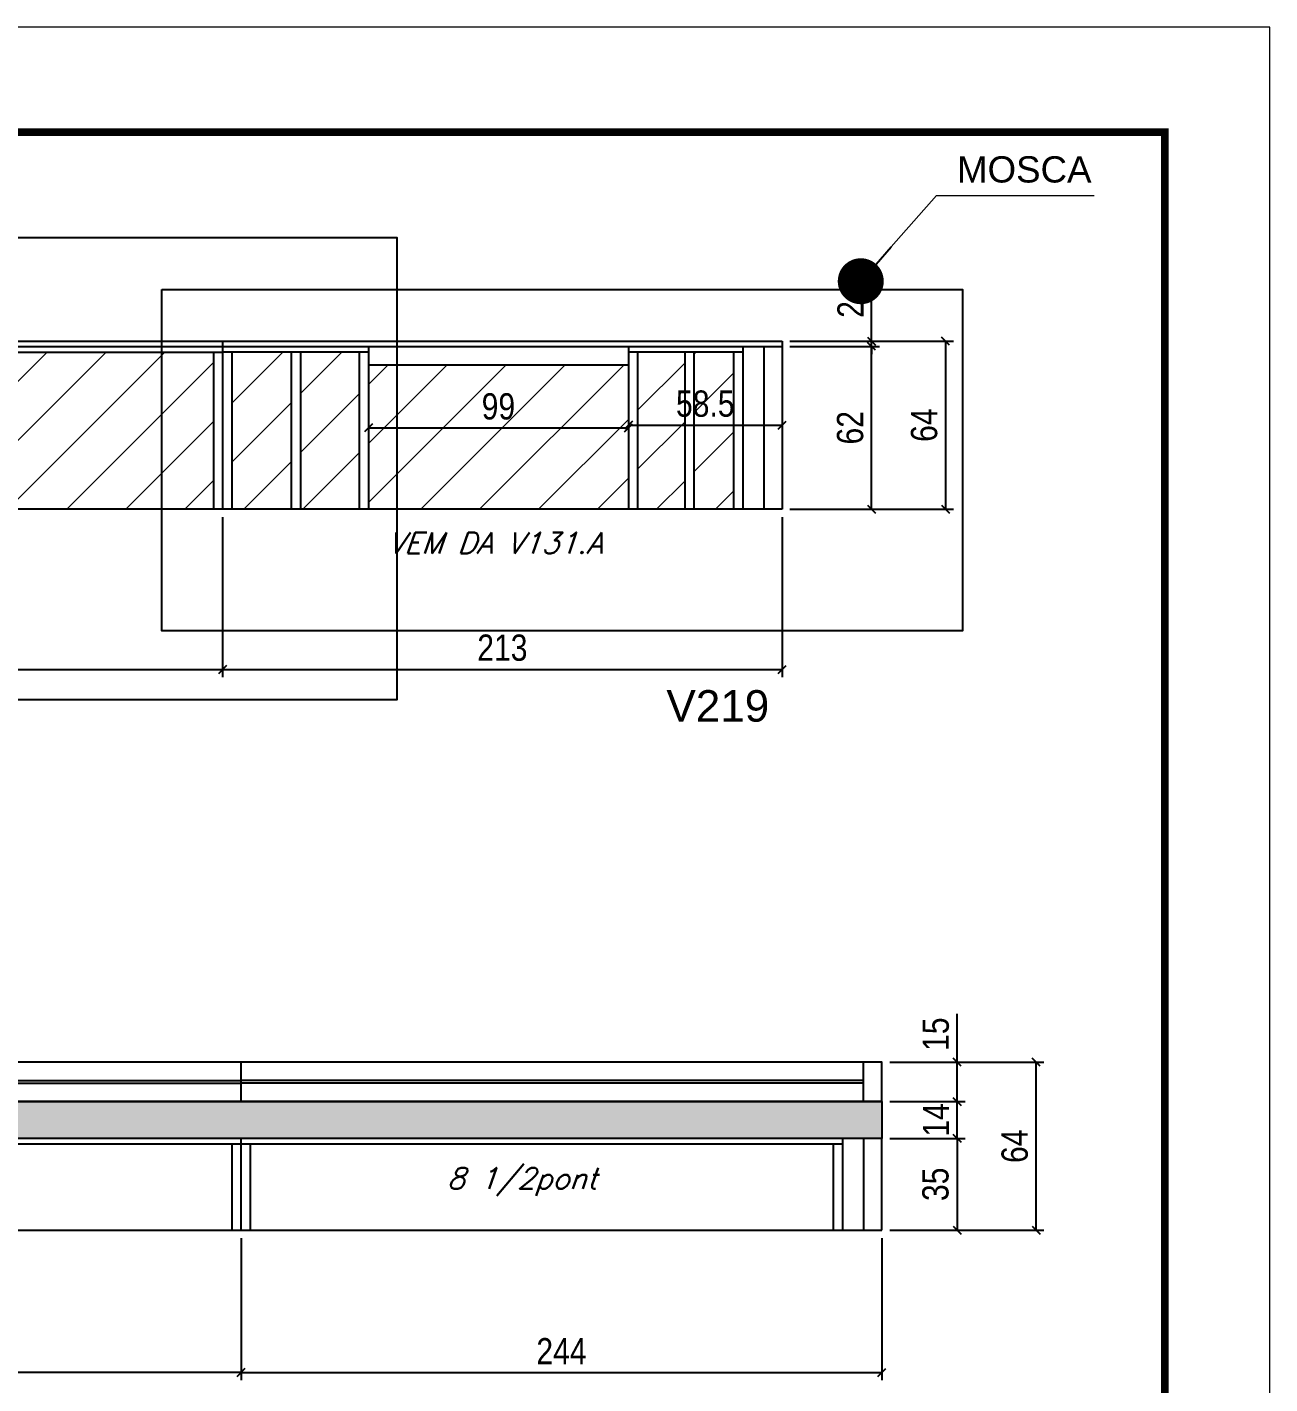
# Model space of a CAD drawing. Extents: x 2603 to 22413, y 1253 to 30260.
# Drawn here: x 5200 to 5673, y 20164 to 20681 of the extents above; entities that cross this region are included whole.
import ezdxf

# ---------------------------------------------------------------- set-up
doc = ezdxf.new("R2010")
doc.units = 0
doc.linetypes.add('DASHED', pattern=[0.75, 0.5, -0.25])
for name, color, linetype in [('5', 5, 'Continuous'), ('COTA', 241, 'Continuous'), ('Painéis', 200, 'Continuous'), ('SARR_2.2x7', 40, 'Continuous'), ('SARR_3.5x7', 81, 'Continuous'), ('texto', 7, 'Continuous')]:
    doc.layers.add(name, color=color, linetype=linetype)
for name, color, linetype, lineweight in [('CARIMBO', 255, 'Continuous', 9), ('Folhas', 255, 'Continuous', 9), ('Hachura', 251, 'Continuous', 9), ('SARRAFO DE PRESSAO', 251, 'DASHED', 9)]:
    doc.layers.add(name, color=color, linetype=linetype, lineweight=lineweight)
doc.styles.add('ARIAL', font='arial.ttf')
doc.styles.add('COTA TECNICA', font='techl___.ttf', dxfattribs={"height": 10})
doc.styles.add('COTA TECNICA-50', font='techl___.ttf', dxfattribs={"height": 9})
doc.styles.add('Romans', font='romans.shx')
doc.styles.get("Standard").update_dxf_attribs({"font": 'arial.ttf'})
doc.dimstyles.new('3x', dxfattribs={"dimtxt": 10, "dimasz": 5, "dimexe": 7, "dimexo": 5, "dimgap": 4, "dimtad": 1, "dimdec": 4, "dimlfac": 0.3333333333333333, "dimdsep": 46, "dimtxsty": 'Standard', "dimblk": 'DOT', "dimcen": 0.09, "dimclrd": 1, "dimclre": 1, "dimclrt": 2, "dimadec": 0, "dimazin": 2, "dimtfac": 1, "dimtdec": 4, "dimtmove": 0, "dimatfit": 3, "dimldrblk": 'DOT', "dimfxl": 1, "dimtolj": 1, "dimtzin": 0, "dimlwd": 9, "dimlwe": 9, "dimarcsym": 0})
doc.dimstyles.new('COTA PAINEL-50', dxfattribs={"dimtxt": 9, "dimasz": 3, "dimexe": 3, "dimexo": 3, "dimgap": 3, "dimtad": 1, "dimdec": 1, "dimzin": 12, "dimdsep": 46, "dimtxsty": 'COTA TECNICA-50', "dimblk1": 'OBLIQUE', "dimblk2": 'OBLIQUE', "dimsah": 1, "dimcen": 0.9, "dimclrd": 4, "dimclre": 4, "dimclrt": 240, "dimadec": 1, "dimazin": 3, "dimtfac": 1, "dimtdec": 1, "dimtmove": 0, "dimatfit": 3, "dimfxl": 1, "dimtolj": 1, "dimtzin": 12, "dimarcsym": 0})
doc.dimstyles.new('PAINEL', dxfattribs={"dimtxt": 10, "dimasz": 3, "dimexe": 3, "dimexo": 3, "dimgap": 3, "dimtad": 1, "dimdec": 1, "dimzin": 12, "dimdsep": 46, "dimtxsty": 'COTA TECNICA', "dimblk1": 'OBLIQUE', "dimblk2": 'OBLIQUE', "dimsah": 1, "dimcen": 0.9, "dimclrd": 4, "dimclre": 4, "dimclrt": 240, "dimadec": 1, "dimazin": 3, "dimtfac": 1, "dimtdec": 1, "dimtmove": 0, "dimatfit": 3, "dimfxl": 1, "dimtolj": 1, "dimtzin": 12, "dimarcsym": 0})

# ---------------------------------------------------------------- blocks, each defined once
blk = doc.blocks.new('9999999999')
at = {"layer": 'Folhas'}
blk.add_lwpolyline([(98138.97835781069, 34190.20511460536), (99623.97835781069, 34190.20511460536), (99623.97835781069, 35240.20511460536), (98138.97835781069, 35240.20511460536)], close=True, dxfattribs=at)
at = {"layer": 'Folhas', "color": 30, "const_width": 3}
blk.add_lwpolyline([(98213.97835781069, 34230.20511460536), (99583.97835781069, 34230.20511460536), (99583.97835781069, 35200.20511460536), (98213.97835781069, 35200.20511460536)], close=True, dxfattribs=at)
blk = doc.blocks.new('_Oblique')
at = {"color": 0, "linetype": 'ByBlock', "lineweight": -2}
blk.add_line((-0.5, -0.5), (0.5, 0.5), dxfattribs=at)
blk = doc.blocks.new('*D2341')
at = {"layer": 'COTA', "color": 4, "linetype": 'ByBlock', "lineweight": -2, "transparency": 16777216}
for p, q in [((5030.251621915608, 20493.98067445993), (5030.251621915608, 20432.94507527579)), ((5274.251621915608, 20493.98067445993), (5274.251621915608, 20432.94507527579)), ((5030.251621915608, 20435.94507527579), (5274.251621915608, 20435.94507527579))]:
    blk.add_line(p, q, dxfattribs=at)
at = {"layer": 'Defpoints', "color": 0, "linetype": 'ByBlock', "transparency": 16777216}
for p in [(5030.251621915608, 20496.98067445993), (5274.251621915608, 20496.98067445993), (5274.251621915608, 20435.94507527579)]:
    blk.add_point(p, dxfattribs=at)
at = {"layer": 'COTA', "color": 4, "linetype": 'ByBlock', "lineweight": -2, "transparency": 16777216, "xscale": 3, "yscale": 3, "zscale": 3, "rotation": 180}
blk.add_blockref('_Oblique', (5030.251621915608, 20435.94507527579), dxfattribs=at)
at = {"layer": 'COTA', "color": 4, "linetype": 'ByBlock', "lineweight": -2, "transparency": 16777216, "xscale": 3, "yscale": 3, "zscale": 3}
blk.add_blockref('_Oblique', (5274.251621915608, 20435.94507527579), dxfattribs=at)
at = {"layer": 'COTA', "color": 240, "linetype": 'ByBlock', "transparency": 16777216, "insert": (5152.251621915608, 20444.018174691), "char_height": 10, "attachment_point": 5, "style": 'COTA TECNICA'}
blk.add_mtext('\\A1;244', dxfattribs=at)
blk = doc.blocks.new('*D2343')
at = {"layer": 'COTA', "color": 4, "linetype": 'ByBlock', "lineweight": -2, "transparency": 16777216}
for p, q in [((5274.251621915608, 20493.98067445993), (5274.251621915608, 20432.9450752758)), ((5487.251621915608, 20493.98067445993), (5487.251621915608, 20432.9450752758)), ((5274.251621915608, 20435.9450752758), (5487.251621915608, 20435.9450752758))]:
    blk.add_line(p, q, dxfattribs=at)
at = {"layer": 'Defpoints', "color": 0, "linetype": 'ByBlock', "transparency": 16777216}
for p in [(5274.251621915608, 20496.98067445993), (5487.251621915608, 20496.98067445993), (5487.251621915608, 20435.9450752758)]:
    blk.add_point(p, dxfattribs=at)
at = {"layer": 'COTA', "color": 4, "linetype": 'ByBlock', "lineweight": -2, "transparency": 16777216, "xscale": 3, "yscale": 3, "zscale": 3, "rotation": 180}
blk.add_blockref('_Oblique', (5274.251621915608, 20435.9450752758), dxfattribs=at)
at = {"layer": 'COTA', "color": 4, "linetype": 'ByBlock', "lineweight": -2, "transparency": 16777216, "xscale": 3, "yscale": 3, "zscale": 3}
blk.add_blockref('_Oblique', (5487.251621915608, 20435.9450752758), dxfattribs=at)
at = {"layer": 'COTA', "color": 240, "linetype": 'ByBlock', "transparency": 16777216, "insert": (5380.751621915608, 20444.16437352141), "char_height": 10, "attachment_point": 5, "style": 'COTA TECNICA'}
blk.add_mtext('\\A1;213', dxfattribs=at)
blk = doc.blocks.new('*D2344')
at = {"layer": 'COTA', "color": 4, "linetype": 'ByBlock', "lineweight": -2, "transparency": 16777216}
for p, q in [((5490.25162191561, 20560.98067445992), (5552.47993559562, 20560.98067445992)), ((5549.47993559562, 20560.98067445992), (5549.47993559562, 20496.98067445993)), ((5490.25162191561, 20496.98067445993), (5552.47993559562, 20496.98067445993))]:
    blk.add_line(p, q, dxfattribs=at)
at = {"layer": 'Defpoints', "color": 0, "linetype": 'ByBlock', "transparency": 16777216}
for p in [(5487.25162191561, 20560.98067445992), (5487.25162191561, 20496.98067445993), (5549.47993559562, 20496.98067445993)]:
    blk.add_point(p, dxfattribs=at)
at = {"layer": 'COTA', "color": 4, "linetype": 'ByBlock', "lineweight": -2, "transparency": 16777216, "xscale": 3, "yscale": 3, "zscale": 3}
for p, rotation in [((5549.47993559562, 20560.98067445992), 90), ((5549.47993559562, 20496.98067445993), 270)]:
    blk.add_blockref('_Oblique', p, dxfattribs=dict(at, rotation=rotation))
at = {"layer": 'COTA', "color": 240, "linetype": 'ByBlock', "transparency": 16777216, "insert": (5541.377596414338, 20528.98067445992), "char_height": 10, "attachment_point": 5, "rotation": 90, "style": 'COTA TECNICA'}
blk.add_mtext('\\A1;64', dxfattribs=at)
blk = doc.blocks.new('*D2345')
at = {"layer": 'COTA', "color": 4, "linetype": 'ByBlock', "lineweight": -2, "transparency": 16777216}
blk.add_line((5329.751621915608, 20527.98067445992), (5428.751621915608, 20527.98067445992), dxfattribs=at)
at = {"layer": 'Defpoints', "color": 0, "linetype": 'ByBlock', "transparency": 16777216}
for p in [(5329.751621915608, 20527.98067445992), (5428.751621915608, 20527.98067445992), (5428.751621915608, 20527.98067445992)]:
    blk.add_point(p, dxfattribs=at)
at = {"layer": 'COTA', "color": 4, "linetype": 'ByBlock', "lineweight": -2, "transparency": 16777216, "xscale": 3, "yscale": 3, "zscale": 3, "rotation": 180}
blk.add_blockref('_Oblique', (5329.751621915608, 20527.98067445992), dxfattribs=at)
at = {"layer": 'COTA', "color": 4, "linetype": 'ByBlock', "lineweight": -2, "transparency": 16777216, "xscale": 3, "yscale": 3, "zscale": 3}
blk.add_blockref('_Oblique', (5428.751621915608, 20527.98067445992), dxfattribs=at)
at = {"layer": 'COTA', "color": 240, "linetype": 'ByBlock', "transparency": 16777216, "insert": (5379.251621915608, 20536.06839375816), "char_height": 10, "attachment_point": 5, "style": 'COTA TECNICA'}
blk.add_mtext('\\A1;99', dxfattribs=at)
blk = doc.blocks.new('*D2346')
at = {"layer": 'COTA', "color": 4, "linetype": 'ByBlock', "lineweight": -2, "transparency": 16777216}
blk.add_line((5428.751621915608, 20528.98067445992), (5487.251621915608, 20528.98067445992), dxfattribs=at)
at = {"layer": 'Defpoints', "color": 0, "linetype": 'ByBlock', "transparency": 16777216}
for p in [(5428.751621915608, 20528.98067445992), (5487.251621915608, 20528.98067445992), (5487.251621915608, 20528.98067445992)]:
    blk.add_point(p, dxfattribs=at)
at = {"layer": 'COTA', "color": 4, "linetype": 'ByBlock', "lineweight": -2, "transparency": 16777216, "xscale": 3, "yscale": 3, "zscale": 3, "rotation": 180}
blk.add_blockref('_Oblique', (5428.751621915608, 20528.98067445992), dxfattribs=at)
at = {"layer": 'COTA', "color": 4, "linetype": 'ByBlock', "lineweight": -2, "transparency": 16777216, "xscale": 3, "yscale": 3, "zscale": 3}
blk.add_blockref('_Oblique', (5487.251621915608, 20528.98067445992), dxfattribs=at)
at = {"layer": 'COTA', "color": 240, "linetype": 'ByBlock', "transparency": 16777216, "insert": (5458.001621915608, 20537.11225340729), "char_height": 10, "attachment_point": 5, "style": 'COTA TECNICA'}
blk.add_mtext('\\A1;58.5', dxfattribs=at)
blk = doc.blocks.new('*D419')
at = {"layer": 'COTA', "color": 4, "linetype": 'ByBlock', "lineweight": -2, "transparency": 16777216}
for p, q in [((5037.251621915608, 20219.33005601543), (5037.251621915608, 20165.18551910292)), ((5281.251621915608, 20219.33005601543), (5281.251621915608, 20165.18551910292)), ((5281.251621915608, 20168.18551910292), (5037.251621915608, 20168.18551910292))]:
    blk.add_line(p, q, dxfattribs=at)
at = {"layer": 'Defpoints', "color": 0, "linetype": 'ByBlock', "transparency": 16777216}
for p in [(5037.251621915608, 20222.33005601543), (5281.251621915608, 20222.33005601543), (5037.251621915608, 20168.18551910292)]:
    blk.add_point(p, dxfattribs=at)
at = {"layer": 'COTA', "color": 4, "linetype": 'ByBlock', "lineweight": -2, "transparency": 16777216, "xscale": 3, "yscale": 3, "zscale": 3, "rotation": 180}
blk.add_blockref('_Oblique', (5037.251621915608, 20168.18551910292), dxfattribs=at)
at = {"layer": 'COTA', "color": 4, "linetype": 'ByBlock', "lineweight": -2, "transparency": 16777216, "xscale": 3, "yscale": 3, "zscale": 3}
blk.add_blockref('_Oblique', (5281.251621915608, 20168.18551910292), dxfattribs=at)
at = {"layer": 'COTA', "color": 240, "linetype": 'ByBlock', "transparency": 16777216, "insert": (5159.251621915608, 20175.7513085766), "char_height": 9, "attachment_point": 5, "style": 'COTA TECNICA-50'}
blk.add_mtext('\\A1;244', dxfattribs=at)
blk = doc.blocks.new('*D2350')
at = {"layer": 'COTA', "color": 4, "linetype": 'ByBlock', "lineweight": -2, "transparency": 16777216}
for p, q in [((5281.251621915608, 20219.33005601543), (5281.251621915608, 20165.18551910292)), ((5525.251621915608, 20219.33005601543), (5525.251621915608, 20165.18551910292)), ((5281.251621915608, 20168.18551910292), (5525.251621915608, 20168.18551910292))]:
    blk.add_line(p, q, dxfattribs=at)
at = {"layer": 'Defpoints', "color": 0, "linetype": 'ByBlock', "transparency": 16777216}
for p in [(5281.251621915608, 20222.33005601543), (5525.251621915608, 20222.33005601543), (5525.251621915608, 20168.18551910292)]:
    blk.add_point(p, dxfattribs=at)
at = {"layer": 'COTA', "color": 4, "linetype": 'ByBlock', "lineweight": -2, "transparency": 16777216, "xscale": 3, "yscale": 3, "zscale": 3, "rotation": 180}
blk.add_blockref('_Oblique', (5281.251621915608, 20168.18551910292), dxfattribs=at)
at = {"layer": 'COTA', "color": 4, "linetype": 'ByBlock', "lineweight": -2, "transparency": 16777216, "xscale": 3, "yscale": 3, "zscale": 3}
blk.add_blockref('_Oblique', (5525.251621915608, 20168.18551910292), dxfattribs=at)
at = {"layer": 'COTA', "color": 240, "linetype": 'ByBlock', "transparency": 16777216, "insert": (5403.251621915608, 20176.25861851812), "char_height": 10, "attachment_point": 5, "style": 'COTA TECNICA'}
blk.add_mtext('\\A1;244', dxfattribs=at)
blk = doc.blocks.new('*D2351')
at = {"layer": 'COTA', "color": 4, "linetype": 'ByBlock', "lineweight": -2, "transparency": 16777216}
for p, q in [((5528.25162191561, 20257.33005601543), (5556.91527608817, 20257.33005601543)), ((5553.91527608817, 20257.33005601543), (5553.91527608817, 20222.33005601544)), ((5528.25162191561, 20222.33005601544), (5556.91527608817, 20222.33005601544))]:
    blk.add_line(p, q, dxfattribs=at)
at = {"layer": 'Defpoints', "color": 0, "linetype": 'ByBlock', "transparency": 16777216}
for p in [(5525.25162191561, 20257.33005601543), (5525.25162191561, 20222.33005601544), (5553.91527608817, 20222.33005601544)]:
    blk.add_point(p, dxfattribs=at)
at = {"layer": 'COTA', "color": 4, "linetype": 'ByBlock', "lineweight": -2, "transparency": 16777216, "xscale": 3, "yscale": 3, "zscale": 3}
for p, rotation in [((5553.91527608817, 20257.33005601543), 90), ((5553.91527608817, 20222.33005601544), 270)]:
    blk.add_blockref('_Oblique', p, dxfattribs=dict(at, rotation=rotation))
at = {"layer": 'COTA', "color": 240, "linetype": 'ByBlock', "transparency": 16777216, "insert": (5545.69597784256, 20239.83005601543), "char_height": 10, "attachment_point": 5, "rotation": 90, "style": 'COTA TECNICA'}
blk.add_mtext('\\A1;35', dxfattribs=at)
blk = doc.blocks.new('*D2352')
at = {"layer": 'COTA', "color": 4, "linetype": 'ByBlock', "lineweight": -2, "transparency": 16777216}
for p, q in [((5528.25162191561, 20271.33005601543), (5556.915276087756, 20271.33005601543)), ((5553.915276087756, 20257.33005601543), (5553.915276087756, 20271.33005601543)), ((5528.25162191561, 20257.33005601543), (5556.915276087756, 20257.33005601543))]:
    blk.add_line(p, q, dxfattribs=at)
at = {"layer": 'Defpoints', "color": 0, "linetype": 'ByBlock', "transparency": 16777216}
for p in [(5525.25162191561, 20271.33005601543), (5553.915276087756, 20271.33005601543), (5525.25162191561, 20257.33005601543)]:
    blk.add_point(p, dxfattribs=at)
at = {"layer": 'COTA', "color": 4, "linetype": 'ByBlock', "lineweight": -2, "transparency": 16777216, "xscale": 3, "yscale": 3, "zscale": 3}
for p, rotation in [((5553.915276087756, 20271.33005601543), 90), ((5553.915276087756, 20257.33005601543), 270)]:
    blk.add_blockref('_Oblique', p, dxfattribs=dict(at, rotation=rotation))
at = {"layer": 'COTA', "color": 240, "linetype": 'ByBlock', "transparency": 16777216, "insert": (5545.842176672556, 20264.33005601543), "char_height": 10, "attachment_point": 5, "rotation": 90, "style": 'COTA TECNICA'}
blk.add_mtext('\\A1;14', dxfattribs=at)
blk = doc.blocks.new('*D2353')
at = {"layer": 'COTA', "color": 4, "linetype": 'ByBlock', "lineweight": -2, "transparency": 16777216}
for p, q in [((5528.25162191561, 20286.33005601543), (5586.965231745795, 20286.33005601543)), ((5583.965231745795, 20222.33005601544), (5583.965231745795, 20286.33005601543)), ((5528.25162191561, 20222.33005601544), (5586.965231745795, 20222.33005601544))]:
    blk.add_line(p, q, dxfattribs=at)
at = {"layer": 'Defpoints', "color": 0, "linetype": 'ByBlock', "transparency": 16777216}
for p in [(5525.25162191561, 20286.33005601543), (5583.965231745795, 20286.33005601543), (5525.25162191561, 20222.33005601544)]:
    blk.add_point(p, dxfattribs=at)
at = {"layer": 'COTA', "color": 4, "linetype": 'ByBlock', "lineweight": -2, "transparency": 16777216, "xscale": 3, "yscale": 3, "zscale": 3}
for p, rotation in [((5583.965231745795, 20286.33005601543), 90), ((5583.965231745795, 20222.33005601544), 270)]:
    blk.add_blockref('_Oblique', p, dxfattribs=dict(at, rotation=rotation))
at = {"layer": 'COTA', "color": 240, "linetype": 'ByBlock', "transparency": 16777216, "insert": (5575.862892564513, 20254.33005601543), "char_height": 10, "attachment_point": 5, "rotation": 90, "style": 'COTA TECNICA'}
blk.add_mtext('\\A1;64', dxfattribs=at)
blk = doc.blocks.new('*D2354')
at = {"layer": 'COTA', "color": 4, "linetype": 'ByBlock', "lineweight": -2, "transparency": 16777216}
for p, q in [((5553.915276088199, 20286.33005601543), (5553.915276088199, 20304.70140104467)), ((5528.25162191561, 20286.33005601543), (5556.915276088199, 20286.33005601543)), ((5553.915276088199, 20271.33005601543), (5553.915276088199, 20286.33005601543)), ((5528.25162191561, 20271.33005601543), (5556.915276088199, 20271.33005601543))]:
    blk.add_line(p, q, dxfattribs=at)
at = {"layer": 'Defpoints', "color": 0, "linetype": 'ByBlock', "transparency": 16777216}
for p in [(5525.25162191561, 20286.33005601543), (5553.915276088199, 20286.33005601543), (5525.25162191561, 20271.33005601543)]:
    blk.add_point(p, dxfattribs=at)
at = {"layer": 'COTA', "color": 4, "linetype": 'ByBlock', "lineweight": -2, "transparency": 16777216, "xscale": 3, "yscale": 3, "zscale": 3}
for p, rotation in [((5553.915276088199, 20286.33005601543), 90), ((5553.915276088199, 20271.33005601543), 270)]:
    blk.add_blockref('_Oblique', p, dxfattribs=dict(at, rotation=rotation))
at = {"layer": 'COTA', "color": 240, "linetype": 'ByBlock', "transparency": 16777216, "insert": (5545.805626965396, 20297.01572853005), "char_height": 10, "attachment_point": 5, "rotation": 90, "style": 'COTA TECNICA'}
blk.add_mtext('\\A1;15', dxfattribs=at)
blk = doc.blocks.new('*D1574')
at = {"layer": 'COTA', "color": 4, "linetype": 'ByBlock', "lineweight": -2, "transparency": 16777216}
for p, q in [((5490.25162191561, 20558.98067445992), (5524.300003596931, 20558.98067445992)), ((5521.300003596931, 20496.98067445993), (5521.300003596931, 20558.98067445992)), ((5490.25162191561, 20496.98067445993), (5524.300003596931, 20496.98067445993))]:
    blk.add_line(p, q, dxfattribs=at)
at = {"layer": 'Defpoints', "color": 0, "linetype": 'ByBlock', "transparency": 16777216}
for p in [(5487.25162191561, 20558.98067445992), (5521.300003596931, 20558.98067445992), (5487.25162191561, 20496.98067445993)]:
    blk.add_point(p, dxfattribs=at)
at = {"layer": 'COTA', "color": 4, "linetype": 'ByBlock', "lineweight": -2, "transparency": 16777216, "xscale": 3, "yscale": 3, "zscale": 3}
for p, rotation in [((5521.300003596931, 20558.98067445992), 90), ((5521.300003596931, 20496.98067445993), 270)]:
    blk.add_blockref('_Oblique', p, dxfattribs=dict(at, rotation=rotation))
at = {"layer": 'COTA', "color": 240, "linetype": 'ByBlock', "transparency": 16777216, "insert": (5513.197664415648, 20527.98067445992), "char_height": 10, "attachment_point": 5, "rotation": 90, "style": 'COTA TECNICA'}
blk.add_mtext('\\A1;62', dxfattribs=at)
blk = doc.blocks.new('*D1575')
at = {"layer": 'COTA', "color": 4, "linetype": 'ByBlock', "lineweight": -2, "transparency": 16777216}
for p, q in [((5521.300003597047, 20560.98067445992), (5521.300003597047, 20579.09178557103)), ((5490.25162191561, 20560.98067445992), (5524.300003597047, 20560.98067445992)), ((5490.25162191561, 20558.98067445992), (5524.300003597047, 20558.98067445992)), ((5521.300003597047, 20558.98067445992), (5521.300003597047, 20560.98067445992)), ((5521.300003597047, 20558.98067445992), (5521.300003597047, 20555.98067445992))]:
    blk.add_line(p, q, dxfattribs=at)
at = {"layer": 'Defpoints', "color": 0, "linetype": 'ByBlock', "transparency": 16777216}
for p in [(5487.25162191561, 20560.98067445992), (5487.25162191561, 20558.98067445992), (5521.300003597047, 20560.98067445992)]:
    blk.add_point(p, dxfattribs=at)
at = {"layer": 'COTA', "color": 4, "linetype": 'ByBlock', "lineweight": -2, "transparency": 16777216, "xscale": 3, "yscale": 3, "zscale": 3}
for p, rotation in [((5521.300003597047, 20560.98067445992), 270), ((5521.300003597047, 20558.98067445992), 90)]:
    blk.add_blockref('_Oblique', p, dxfattribs=dict(at, rotation=rotation))
at = {"layer": 'COTA', "color": 240, "linetype": 'ByBlock', "transparency": 16777216, "insert": (5513.300003597052, 20573.03623001547), "char_height": 10, "attachment_point": 5, "rotation": 90, "style": 'COTA TECNICA'}
blk.add_mtext('\\A1;2', dxfattribs=at)
blk = doc.blocks.new('_Dot')
at = {"color": 0, "linetype": 'ByBlock', "lineweight": -2}
blk.add_line((-0.5, 0), (-1, 0), dxfattribs=at)
at = {"color": 0, "linetype": 'ByBlock', "const_width": 0.5}
blk.add_lwpolyline([(-0.25, 0, 1), (0.25, 0, 1)], format="xyb", close=True, dxfattribs=at)

msp = doc.modelspace()

# ---------------------------------------------------------------- hatches: boundary and pattern name
at = {"layer": 'COTA', "linetype": 'ByBlock'}
h = msp.add_hatch(dxfattribs=at)
h.set_pattern_fill('AR-CONC', color=256, scale=0.03)
h.set_pattern_definition([(49.99999999999999, (-127888.3209506443, -12380.65158046416), (5.46554006988012, -0.4781725661670926), [0.5715, -6.2865]), (355, (-127888.3209506443, -12380.65158046416), (-1.05730264274908, 5.731705357171054), [0.4572, -5.0292175251]), (100.4514447, (-127887.8654904343, -12380.69142806916), (4.408237412710598, 5.253532557365853), [0.4857002639999999, -5.342707337999999]), (46.18420000000001, (-127888.3209506443, -12379.12758046416), (8.132371226763897, -1.261269837981814), [0.85725, -9.429749999999999]), (96.63555760999992, (-127887.6432536443, -12379.23268546416), (7.12212402154509, 7.422783737931645), [0.7285506942, -8.0140682448]), (351.1841511700001, (-127888.3209506443, -12379.12758046416), (7.12212402194931, 7.422783737565979), [0.6857990120999999, -7.5437919576]), (21, (-127887.5589506443, -12379.50858046416), (4.548431738073974, -3.067955945612628), [0.5715, -6.2865]), (326.0000000000001, (-127887.5589506443, -12379.50858046416), (1.854060850429412, 5.525638983669578), [0.4572, -5.029199999999999]), (71.45144499999999, (-127887.1799146663, -12379.76424346116), (6.402492578361485, 2.457683066577157), [0.485700264, -5.342698127999999]), (37.50000000000001, (-127888.3209506443, -12380.65158046416), (0.0926580975177545, 2.536651166194593), [0, -4.96824, 0, -5.1054, 0, -5.04825]), (7.499999999999999, (-127888.3209506443, -12380.65158046416), (2.004589875309172, 3.005417244543585), [0, -2.910839999999999, 0, -4.85394, 0, -1.92405]), (327.5, (-127890.0202106443, -12380.65158046416), (4.067717855006141, -0.1718623197802033), [0, -1.905, 0, -5.9436, 0, -7.886699999999999]), (317.5, (-127890.7822106443, -12380.65158046416), (4.443875441580541, 0.7627947309999908), [0, -2.4765, 0, -3.94716, 0, -5.6007])])
h.paths.add_polyline_path([(4727.751621915608, 20271.33005601542), (4727.751621915608, 20257.33005601542), (5525.251621915608, 20257.33005601542), (5525.251621915608, 20271.33005601542)])
at = {"layer": 'Hachura', "linetype": 'ByBlock'}
h = msp.add_hatch(dxfattribs=at)
h.set_pattern_fill('ANSI31', color=256, scale=5)
h.set_pattern_definition([(45, (-126418.0313902294, -5371.030508773589), (-11.22532015133644, 11.22532015133644), [])])
h.paths.add_polyline_path([(5270.751621915608, 20496.98067445993), (5270.751621915608, 20556.78067445991), (5033.751621915608, 20556.78067445991), (5033.751621915608, 20496.98067445992)])
h.paths.add_polyline_path([(5300.379221708308, 20556.78067445991), (5277.751621915608, 20556.78067445991), (5277.751621915608, 20496.98067445992), (5300.379221708337, 20496.98067445993)])
h.paths.add_polyline_path([(5326.251621915608, 20496.98067445993), (5326.251621915608, 20556.78067445991), (5303.879221708366, 20556.78067445991), (5303.879221708279, 20496.98067445993)])
h.paths.add_polyline_path([(5428.751621915637, 20496.98067445993), (5428.751621915608, 20551.98067445991), (5329.751621915608, 20551.98067445991), (5329.751621915608, 20496.98067445992)])
h.paths.add_polyline_path([(5450.177383358501, 20556.78067445991), (5432.251621915608, 20556.78067445991), (5432.251621915608, 20496.98067445993), (5450.17738335853, 20496.98067445993)])
h.paths.add_polyline_path([(5453.677383358472, 20496.98067445993), (5468.751621915608, 20496.98067445993), (5468.751621915608, 20556.78067445991), (5453.67738335853, 20556.78067445991)])

# ---------------------------------------------------------------- linework, layer by layer
at = {"layer": 'COTA', "linetype": 'ByBlock'}
for p, q in [((5329.751621915608, 20558.98067445991), (5329.751621915608, 20496.98067445993)), ((5428.751621915608, 20558.98067445991), (5428.751621915608, 20496.98067445993)), ((5525.251621915608, 20271.33005601542), (4727.751621915608, 20271.33005601542)), ((5525.251621915608, 20271.33005601542), (5525.251621915608, 20257.33005601542))]:
    msp.add_line(p, q, dxfattribs=at)
at = {"layer": 'COTA'}
for points in [[(4996.20897917691, 20600.44591395337), (5340.628944431941, 20600.44591395337), (5340.628944431941, 20424.4145980559), (4996.20897917691, 20424.4145980559)], [(5251.114204477686, 20580.67798998775), (5555.914729287011, 20580.67798998775), (5555.914729287011, 20450.67820259403), (5251.114204477686, 20450.67820259403)]]:
    msp.add_lwpolyline(points, close=True, dxfattribs=at)
at = {"layer": 'Painéis', "linetype": 'Continuous'}
for p, q in [((5030.251621915608, 20560.98067445991), (5487.251621915608, 20560.98067445991)), ((5030.251621915608, 20558.98067445991), (5487.251621915608, 20558.98067445991)), ((5274.251621915608, 20560.98067445991), (5274.251621915608, 20496.98067445993)), ((5487.251621915608, 20560.98067445991), (5487.251621915608, 20496.98067445993)), ((5487.251621915608, 20496.98067445993), (4727.751621915608, 20496.98067445992)), ((5281.251621915608, 20271.33005601543), (5281.251621915608, 20286.33005601543)), ((5525.251621915608, 20257.33005601542), (4727.751621915608, 20257.33005601542)), ((5281.251621915608, 20222.33005601543), (5281.251621915608, 20257.33005601542)), ((5525.251621915608, 20222.33005601543), (5525.251621915608, 20257.33005601542)), ((4727.751621915608, 20222.33005601543), (5525.251621915608, 20222.33005601543))]:
    msp.add_line(p, q, dxfattribs=at)
msp.add_lwpolyline([(4727.751621915608, 20271.33005601542), (5525.251621915608, 20271.33005601542), (5525.251621915608, 20286.33005601542), (4727.751621915608, 20286.33005601542)], close=True, dxfattribs=at)
at = {"layer": 'SARR_2.2x7', "linetype": 'Continuous'}
for p, q in [((5030.251621915608, 20556.78067445991), (5274.251621915608, 20556.78067445991)), ((5329.751621915608, 20556.78067445991), (5274.251621915608, 20556.78067445991)), ((5472.251621915608, 20556.78067445991), (5428.751621915637, 20556.78067445991)), ((5480.251621915637, 20558.98067445991), (5480.251621915637, 20496.98067445993)), ((5329.751621915608, 20551.98067445991), (5428.751621915637, 20551.98067445991)), ((5518.251621915608, 20271.33005601542), (5518.251621915608, 20286.33005601542)), ((5037.251621915608, 20279.33005601542), (5281.251621915608, 20279.33005601542)), ((5037.251621915608, 20278.33005601542), (5281.251621915608, 20278.33005601542)), ((5518.251621915608, 20279.33005601542), (5281.251621915608, 20279.33005601542)), ((5518.251621915608, 20278.33005601542), (5281.251621915608, 20278.33005601542)), ((5518.251621915637, 20257.33005601542), (5518.251621915608, 20222.33005601542)), ((5281.251621915608, 20255.13005601543), (5037.251621915608, 20255.13005601543)), ((5510.251621915608, 20255.13005601543), (5281.251621915608, 20255.13005601543))]:
    msp.add_line(p, q, dxfattribs=at)
at = {"layer": 'SARR_3.5x7'}
for p, q in [((5270.751621915608, 20556.78067445991), (5270.751621915608, 20496.98067445993)), ((5277.751621915608, 20556.78067445991), (5277.751621915608, 20496.98067445993)), ((5300.379221708337, 20556.78067445992), (5300.379221708337, 20496.98067445992)), ((5303.879221708337, 20556.78067445991), (5303.879221708279, 20496.98067445993)), ((5326.251621915608, 20556.78067445991), (5326.251621915608, 20496.98067445993)), ((5432.251621915608, 20556.78067445992), (5432.251621915608, 20496.98067445992)), ((5450.17738335853, 20556.78067445992), (5450.17738335853, 20496.98067445992)), ((5453.67738335853, 20556.78067445991), (5453.677383358472, 20496.98067445993)), ((5468.751621915608, 20556.78067445992), (5468.751621915608, 20496.98067445992)), ((5472.251621915608, 20558.98067445991), (5472.25162191555, 20496.98067445993)), ((5510.251621915608, 20257.33005601543), (5510.251621915579, 20222.33005601543)), ((5277.751621915608, 20255.13005601543), (5277.751621915608, 20222.33005601543)), ((5284.751621915579, 20255.13005601543), (5284.751621915579, 20222.33005601543)), ((5506.751621915608, 20255.13005601543), (5506.751621915579, 20222.33005601543))]:
    msp.add_line(p, q, dxfattribs=at)

# ---------------------------------------------------------------- block references
at = {"layer": 'SARRAFO DE PRESSAO', "color": 6, "linetype": 'ByBlock'}
msp.add_blockref('9999999999', (-93951.0097480401, -14559.63137026702), dxfattribs=at)

# ---------------------------------------------------------------- texts
at = {"layer": '5', "linetype": 'Continuous'}
msp.add_text('V219', height=12, rotation=359.9999644975238, dxfattribs=at).set_placement((5443.216141951443, 20416.04694742893))
at = {"layer": 'CARIMBO', "style": 'ARIAL'}
msp.add_text('MOSCA', height=10, dxfattribs=at).set_placement((5553.846637927663, 20621.39181804864))
at = {"layer": 'texto', "color": 2, "char_height": 8, "attachment_point": 5, "style": 'Romans'}
for s, insert in [('{\\Q19;\\C256;VEM DA V131.A}', (5378.008832094665, 20484.10057390418)), ('{\\Q19;\\C256;8 1/2pont}', (5388.251621915579, 20240.83005601542))]:
    msp.add_mtext(s, dxfattribs=dict(at, insert=insert))

# ---------------------------------------------------------------- dimensions: what is measured, and where the dimension line sits
at = {"layer": 'COTA', "linetype": 'ByBlock'}
for base, p1, p2, picture, middle in [((5521.300003597047, 20560.98067445992), (5487.251621915608, 20558.98067445991), (5487.251621915608, 20560.98067445991), '*D1575', (5513.300003597052, 20573.03623001547)), ((5549.47993559562, 20496.98067445993), (5487.251621915608, 20560.98067445991), (5487.251621915608, 20496.98067445993), '*D2344', (5541.377596414338, 20528.98067445992)), ((5521.300003596931, 20558.98067445992), (5487.251621915608, 20496.98067445993), (5487.251621915608, 20558.98067445991), '*D1574', (5513.197664415648, 20527.98067445992)), ((5553.915276088199, 20286.33005601543), (5525.251621915608, 20271.33005601542), (5525.251621915608, 20286.33005601542), '*D2354', (5545.805626965396, 20297.01572853005)), ((5583.965231745795, 20286.33005601543), (5525.251621915608, 20222.33005601543), (5525.251621915608, 20286.33005601542), '*D2353', (5575.862892564513, 20254.33005601543)), ((5553.91527608817, 20222.33005601544), (5525.251621915608, 20257.33005601542), (5525.251621915608, 20222.33005601543), '*D2351', (5545.69597784256, 20239.83005601543))]:
    dim = msp.add_linear_dim(base=base, p1=p1, p2=p2, angle=90, dimstyle='PAINEL', dxfattribs=at)
    dim.commit()
    dim.dimension.update_dxf_attribs({"geometry": picture, "text_midpoint": middle})
for base, p1, p2, picture, middle in [((5428.751621915608, 20527.98067445992), (5329.751621915608, 20527.98067445992), (5428.751621915608, 20527.98067445992), '*D2345', (5379.251621915608, 20536.06839375816)), ((5274.251621915608, 20435.94507527579), (5030.251621915608, 20496.98067445993), (5274.251621915608, 20496.98067445993), '*D2341', (5152.251621915608, 20444.018174691)), ((5487.251621915608, 20435.9450752758), (5274.251621915608, 20496.98067445993), (5487.251621915608, 20496.98067445993), '*D2343', (5380.751621915608, 20444.16437352141)), ((5525.251621915608, 20168.18551910292), (5281.251621915608, 20222.33005601543), (5525.251621915608, 20222.33005601543), '*D2350', (5403.251621915608, 20176.25861851812))]:
    dim = msp.add_linear_dim(base=base, p1=p1, p2=p2, dimstyle='PAINEL', dxfattribs=at)
    dim.commit()
    dim.dimension.update_dxf_attribs({"geometry": picture, "text_midpoint": middle})
for base, p1, p2, dimstyle, override, picture, middle in [((5487.251621915608, 20528.98067445992), (5428.751621915608, 20528.98067445992), (5487.251621915608, 20528.98067445992), 'PAINEL', {"dimtmove": 1}, '*D2346', (5458.001621915608, 20537.11225340729)), ((5037.251621915608, 20168.18551910292), (5281.251621915608, 20222.33005601543), (5037.251621915608, 20222.33005601543), 'COTA PAINEL-50', {"dimarcsym": 1}, '*D419', (5159.251621915608, 20175.7513085766))]:
    dim = msp.add_linear_dim(base=base, p1=p1, p2=p2, dimstyle=dimstyle, override=override, dxfattribs=at)
    dim.commit()
    dim.dimension.update_dxf_attribs({"geometry": picture, "text_midpoint": middle})
dim = msp.add_linear_dim(base=(5553.915276087756, 20271.33005601543), p1=(5525.251621915608, 20257.33005601542), p2=(5525.251621915608, 20271.33005601542), angle=90, dimstyle='PAINEL', dxfattribs=at)
dim.commit()
dim.dimension.update_dxf_attribs({"geometry": '*D2352', "text_midpoint": (5553.915276087761, 20264.33005601543), "dimtype": 160})

# ---------------------------------------------------------------- leaders
at = {"layer": 'Hachura'}
msp.add_leader([(5517.212978955647, 20583.79462229206), (5546.063319203093, 20616.39181804864), (5606.13176753203, 20616.39181804864)], dimstyle='3x', override={"dimasz": 17.5, "dimgap": 4, "dimtad": 0}, dxfattribs=at)

doc.saveas('drawing.dxf')
